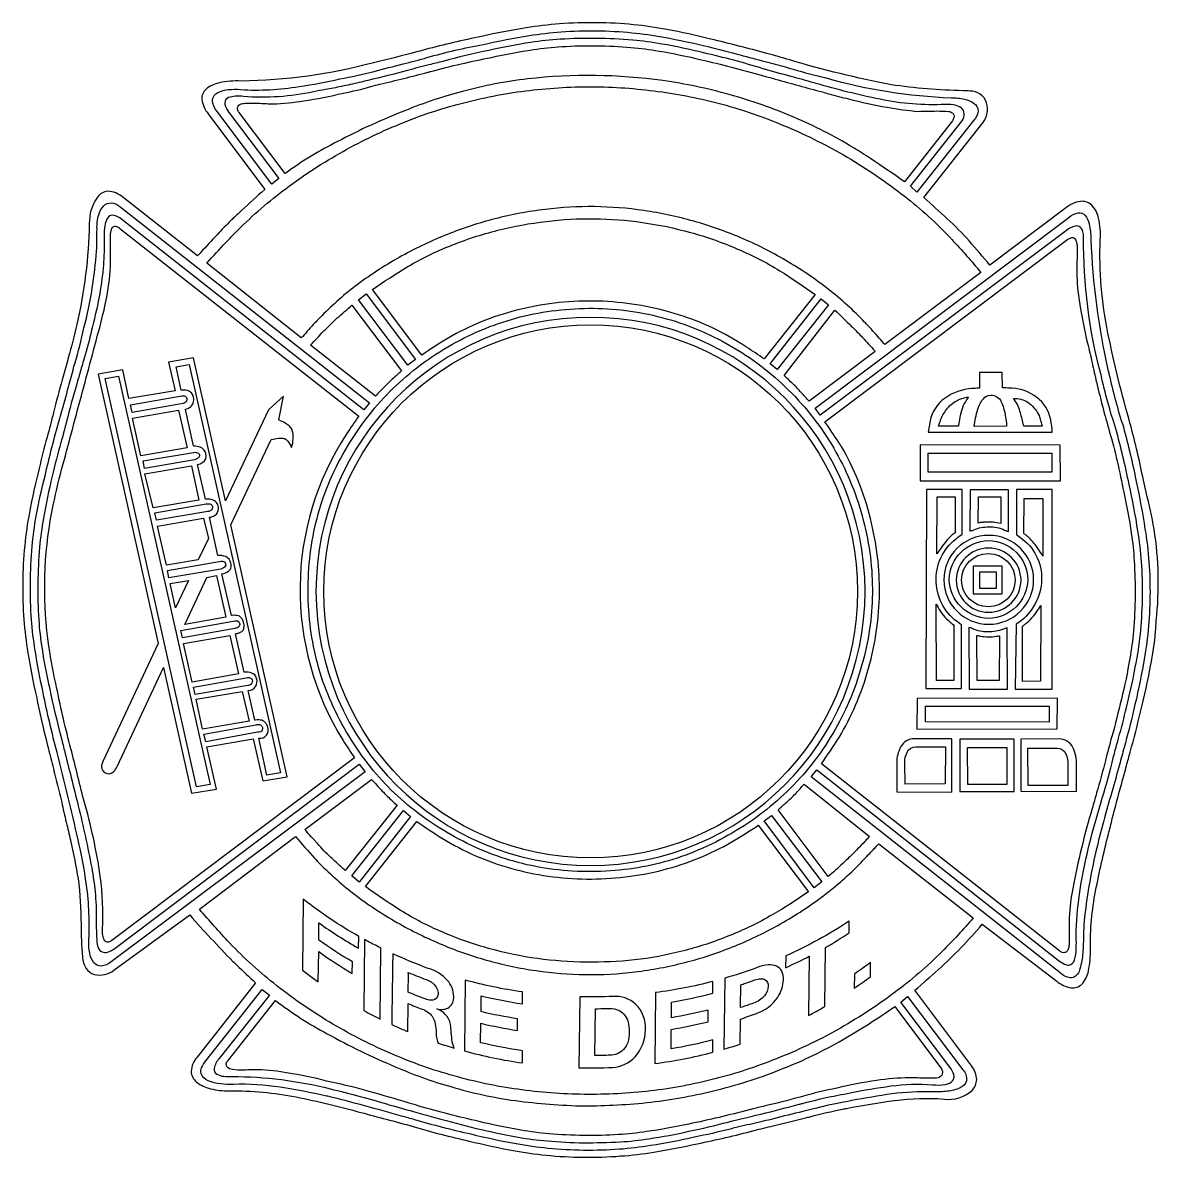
# Model space of a CAD drawing. Extents: x -4 to 118, y -79 to 10.
# Drawn here: x 66.79 to 74.44, y 2.32 to 9.96 of the extents above; entities that cross this region are included whole.
import ezdxf

# ---------------------------------------------------------------- set-up
doc = ezdxf.new("R2010")
doc.units = 0
doc.header["$MEASUREMENT"] = 0

msp = doc.modelspace()

# ---------------------------------------------------------------- linework, layer by layer
for points in [[(74.4095, 6.547, 0.017354), (74.3557, 6.7965, -0.00208), (74.3367, 6.8772, 0.0191), (74.2501, 7.2496, 0.000001), (74.2489, 7.2538, -0.019569), (74.0983, 7.8679, -0.059926), (74.0466, 8.4961, 0.073551), (74.0355, 8.6409, 0.143276), (73.9889, 8.7291, 0.223485), (73.9129, 8.7541, 0.135255), (73.8134, 8.7091), (73.3037, 8.3259, 0.006652), (73.1656, 8.4863, 0.023936), (73.0171, 8.6372, 0.007162), (72.8593, 8.7804), (73.2554, 9.2828, 0.248234), (73.2817, 9.4183, 0.329218), (73.1701, 9.4971, 0.000341), (73.1239, 9.499, -0.031389), (72.6391, 9.5398, -0.026716), (71.9565, 9.7072, 0.001386), (71.8022, 9.7507, 0.007305), (71.4245, 9.8472, 0.015184), (71.1291, 9.9116, 0.022821), (70.9057, 9.9435, 0.023877), (70.6563, 9.9567, 0.025926), (70.4074, 9.949, 0.023542), (70.1827, 9.9225, 0.015713), (69.8829, 9.8652, 0.015348), (69.5049, 9.7766, 0.000665), (69.4537, 9.763, -0.009211), (69.154, 9.6875, -0.062316), (68.2634, 9.5647, 0.060639), (68.1188, 9.5525, 0.128652), (68.0281, 9.5103, 0.238435), (68, 9.4399, 0.140725), (68.0432, 9.3433), (68.4238, 8.8346, 0.006659), (68.2674, 8.6932, 0.004191), (68.2033, 8.6331, -0.000166), (68.1904, 8.6208, 0.006697), (68.1165, 8.5449, 0.001556), (68.0048, 8.4251, -0.000148), (67.9707, 8.3884), (67.4671, 8.7823, 0.184526), (67.3665, 8.8221, 0.213506), (67.2963, 8.7827, 0.15789), (67.2419, 8.6035, -0.051662), (67.1584, 7.9256, -0.016487), (67.101, 7.7018, 0.000163), (67.0947, 7.6792, -0.002861), (67.0601, 7.5537, 0.009979), (67.0012, 7.3323, -0.008985), (66.9579, 7.1663, 0.014724), (66.9045, 6.9554, 0.01772), (66.8394, 6.6602, 0.023971), (66.8078, 6.4366, 0.023572), (66.7943, 6.1884, 0.023244), (66.802, 5.9383, 0.024565), (66.8288, 5.7155, 0.018735), (66.8859, 5.4213, 0.012379), (66.9593, 5.1003, -0.000455), (66.9744, 5.0389, 0.002972), (67.0089, 4.9019, -0.009134), (67.0599, 4.6925, 0.007955), (67.0912, 4.5572, -0.006511), (67.1183, 4.4411, -0.013659), (67.1662, 4.1947, -0.03578), (67.1863, 3.8872, 0.017907), (67.1954, 3.669, 0.134898), (67.2221, 3.5893, 0.163444), (67.2753, 3.5505, 0.234253), (67.4079, 3.5786), (67.9178, 3.9504, 0.012191), (68.2082, 3.6377, -0.000221), (68.2347, 3.6123, 0.005071), (68.3604, 3.4934), (67.968, 2.9937, 0.17225), (67.9279, 2.8969, 0.220216), (67.9642, 2.8248, 0.113376), (68.0568, 2.7805, 0.067366), (68.1853, 2.767, -0.050757), (68.6342, 2.7249, -0.020792), (69.0706, 2.6206, 0.001859), (69.2403, 2.5753, -0.007015), (69.4215, 2.5259, 0.018596), (69.7989, 2.4283, 0.015576), (70.0943, 2.3646, 0.024771), (70.3169, 2.333, 0.022685), (70.5671, 2.319, 0.023496), (70.8173, 2.3275, 0.027661), (71.0415, 2.354, 0.016503), (71.3342, 2.41, 0.014716), (71.7161, 2.4991, -0.006737), (71.8455, 2.5308, 0.004347), (72.0625, 2.5837, 0.000951), (72.0948, 2.592, -0.017547), (72.3138, 2.6428, 0.000096), (72.3382, 2.6475, -0.016911), (72.665, 2.7017, -0.051332), (72.9951, 2.711, 0.223259), (73.1839, 2.769, 0.188268), (73.2148, 2.8423, 0.16867), (73.1815, 2.9319), (72.7977, 3.443, 0.004546), (72.9581, 3.5831, 0.029635), (73.2527, 3.8873), (73.7537, 3.5048, 0.134629), (73.8504, 3.4596, 0.235714), (73.9226, 3.4845, 0.136306), (73.967, 3.5737, 0.064215), (73.9802, 3.7212, -0.049879), (74.0153, 4.1109, -0.016446), (74.1019, 4.4938, 0.001255), (74.1279, 4.5989, -0.007006), (74.1911, 4.8366, 0.001411), (74.2235, 4.9553, -0.001456), (74.2481, 5.0463, 0.01382), (74.3189, 5.3259, 0.01895), (74.3845, 5.6277, 0.033231), (74.419, 5.8582, -0.000597), (74.4238, 5.9304, 0.06485)], [(68.1026, 9.3597, -0.189228), (68.0717, 9.4395, -0.251764), (68.1073, 9.4864, -0.09403), (68.18, 9.5068, -0.051448), (68.2605, 9.5074, 0.058421), (68.6545, 9.5278, 0.024823), (68.9276, 9.5793, 0.018104), (69.1586, 9.6289, -0.002942), (69.3539, 9.6798, 0.006936), (69.5151, 9.7225, -0.024896), (69.8957, 9.811, -0.020233), (70.2038, 9.8703, -0.024659), (70.419, 9.8957, -0.020616), (70.6564, 9.9027, -0.022381), (70.8945, 9.89, -0.026483), (71.1084, 9.8595, -0.016147), (71.4133, 9.7945, -0.010927), (71.6231, 9.7405, 0.009498), (71.792, 9.6965, -0.012857), (71.9262, 9.6595, 0.012231), (72.1447, 9.5996, -0.000303), (72.2027, 9.5855, 0.060129), (73.0428, 9.452, -0.054748), (73.1331, 9.4421, -0.105186), (73.1985, 9.4139, -0.233914), (73.2244, 9.3669, -0.173011), (73.1962, 9.3005), (72.813, 8.8163), (72.7685, 8.8558), (73.1084, 9.2847, 0.140553), (73.1313, 9.3343, 0.209423), (73.1193, 9.3745, 0.147885), (73.0759, 9.4003, 0.085051), (73.0046, 9.4068, -0.062262), (72.5642, 9.4415, -0.020525), (72.1344, 9.5486, 0.000024), (72.1198, 9.5527, 0.001645), (71.966, 9.5949, -0.006429), (71.7786, 9.6474, 0.019113), (71.3783, 9.7537, 0.022426), (71.095, 9.8136, 0.028811), (70.8996, 9.8396, 0.020161), (70.6558, 9.8512, 0.020019), (70.412, 9.8454, 0.025941), (70.2146, 9.8238, 0.019613), (69.9314, 9.7709, 0.011974), (69.621, 9.697, -0.001392), (69.5285, 9.6735, 0.005619), (69.3836, 9.6358, -0.009247), (69.1179, 9.5685, 0.004842), (69.0575, 9.5544, -0.013481), (68.9403, 9.5284, -0.015195), (68.8326, 9.5073, 0.007172), (68.7506, 9.4921, -0.073008), (68.2802, 9.4603, 0.08792), (68.1905, 9.4569, 0.259732), (68.1563, 9.4299, 0.180331), (68.1616, 9.3883, 0.058473), (68.1904, 9.3414), (68.5189, 8.9084), (68.4699, 8.8697)], [(72.729, 8.8856, 0.012307), (72.4992, 9.0422, 0.014712), (72.3895, 9.113, -0.000051), (72.3827, 9.1172, 0.036241), (71.9887, 9.319, 0.036288), (71.5495, 9.473, 0.034816), (71.1033, 9.5673, 0.062997), (70.1924, 9.5788, 0.037522), (69.7544, 9.494, 0.034598), (69.3706, 9.3667, 0.027588), (68.9129, 9.1573, 0.016113), (68.736, 9.0593, 0.031588), (68.5615, 8.941), (68.2503, 9.3522, -0.104601), (68.2399, 9.3741, -0.174718), (68.2433, 9.3953, -0.142052), (68.2558, 9.4063, -0.064698), (68.274, 9.4125, -0.049214), (68.3082, 9.4158, -0.015213), (68.434, 9.4123, 0.009902), (68.4782, 9.4106, 0.026605), (68.685, 9.431, 0.019894), (68.9511, 9.4832, 0.025789), (69.1375, 9.5275, -0.010359), (69.1981, 9.5437, 0.010327), (69.5206, 9.6239, -0.000172), (69.5418, 9.6296, -0.016536), (69.9486, 9.7239, -0.020747), (70.2318, 9.776, -0.024186), (70.4222, 9.7964, -0.018655), (70.6551, 9.8021, -0.021227), (70.8881, 9.7907, -0.025237), (71.0772, 9.7665, -0.017949), (71.3604, 9.7079, -0.014046), (71.7653, 9.6036, -0.001095), (71.8596, 9.5776, 0.002151), (72.1765, 9.4908, -0.004985), (72.22, 9.4786, 0.01912), (72.3522, 9.4444, 0.023557), (72.6119, 9.3877, 0.024945), (72.8232, 9.3604, 0.004668), (72.9473, 9.3629, -0.016825), (73.0263, 9.3604, -0.105337), (73.0495, 9.3514, -0.159681), (73.0611, 9.3366, -0.147528), (73.0615, 9.3178, -0.094617), (73.0511, 9.2967)], [(68.172, 8.4889, -0.007523), (68.242, 8.5615, -0.034095), (68.5666, 8.8415, -0.035056), (68.9517, 9.0911, -0.035013), (69.3566, 9.2852, -0.036367), (69.7722, 9.4208, -0.034942), (70.2045, 9.5016, -0.031796), (70.652, 9.5259, -0.033053), (71.0975, 9.4908, -0.035192), (71.5278, 9.4011, -0.034593), (71.9384, 9.2554, -0.034409), (72.3426, 9.0524, -0.032186), (72.7277, 8.7907, -0.036723), (73.0403, 8.5061, 0.000396), (73.0471, 8.4986, -0.019112), (73.2433, 8.2751), (72.596, 7.7915, -0.000024), (72.5901, 7.7982, 0.00497), (72.5062, 7.8931, 0.012613), (72.4712, 7.9303, -0.001199), (72.4604, 7.9415, 0.03824), (72.2185, 8.1604, 0.036346), (71.9295, 8.3571, 0.035106), (71.6284, 8.5086, 0.032197), (71.3101, 8.6207, 0.03351), (70.9747, 8.6926, 0.033802), (70.6424, 8.7188, 0.033982), (70.3095, 8.7002, 0.034285), (69.9728, 8.6366, 0.032655), (69.6532, 8.5323, 0.033428), (69.3464, 8.3871, 0.035394), (69.0485, 8.1949, 0.038915), (68.8072, 7.9842, 0.010083), (68.772, 7.9482, -0.001275), (68.7601, 7.9358, 0.004417), (68.6787, 7.8454, -0.00006), (68.6691, 7.8347), (68.0338, 8.3394, -0.005068), (68.162, 8.4783, 0.00003)], [(67.389, 3.6341, -0.154737), (67.3218, 3.6061, -0.231007), (67.2729, 3.6286, -0.126386), (67.2448, 3.692, -0.068179), (67.24, 3.7869, 0.025245), (67.2388, 3.9867, 0.030139), (67.2197, 4.1771, 0.024306), (67.1668, 4.4565, 0.007782), (67.0254, 5.044, -0.014984), (66.9318, 5.4451, -0.018353), (66.8784, 5.7315, -0.028458), (66.8536, 5.939, -0.021266), (66.8459, 6.1841, -0.017206), (66.8574, 6.4323, -0.023674), (66.8854, 6.6354, -0.019418), (66.9441, 6.9059, -0.014825), (67.042, 7.286, 0.000107), (67.051, 7.3184, 0.00422), (67.1024, 7.5069, -0.002375), (67.1369, 7.6348, -0.000229), (67.1447, 7.6626, 0.017938), (67.2062, 7.9021, 0.020225), (67.2623, 8.1669, 0.016891), (67.2916, 8.4184), (67.2917, 8.4197, 0.001667), (67.2941, 8.5692, -0.076705), (67.3055, 8.6639, -0.127139), (67.3391, 8.7239, -0.204627), (67.3886, 8.7443, -0.163172), (67.4475, 8.7201), (69.1279, 7.3973), (69.0892, 7.3509), (67.4622, 8.6322, 0.15068), (67.4007, 8.661, 0.274421), (67.3641, 8.6413, 0.103978), (67.3463, 8.5901, 0.03774), (67.3412, 8.524, -0.005227), (67.3415, 8.4788, 0.005227), (67.3418, 8.4336, -0.010513), (67.3387, 8.3458, -0.020624), (67.3291, 8.2497, -0.017963), (67.305, 8.0925, -0.016281), (67.2571, 7.8875, -0.022023), (67.2073, 7.6977, 0.001727), (67.1916, 7.6437, -0.00251), (67.1638, 7.5464, 0.010322), (67.0974, 7.3038, -0.007228), (67.0514, 7.1315, 0.012745), (66.9924, 6.9034, 0.020645), (66.9339, 6.622, 0.02477), (66.9071, 6.4253, 0.017636), (66.8956, 6.1835, 0.01976), (66.9021, 5.9377, 0.027406), (66.9243, 5.743, 0.023202), (66.9759, 5.4724, 0.013582), (67.0502, 5.1542, -0.001248), (67.0745, 5.0574, 0.00046), (67.1203, 4.875, -0.000481), (67.1681, 4.685, -0.010922), (67.2584, 4.2681, -0.017599), (67.2814, 4.107, -0.024979), (67.2887, 3.9229, 0.018013), (67.2935, 3.7659, 0.135777), (67.308, 3.7188, 0.191971), (67.3368, 3.6996, 0.129803), (67.3725, 3.7022, 0.084402), (67.4075, 3.7207), (69.0592, 4.9645), (69.0988, 4.9135)], [(71.7837, 7.6934, 0.014072), (71.666, 7.7728, -0.000342), (71.6589, 7.7775, 0.016812), (71.6061, 7.8111, 0.068993), (71.1485, 8.009, 0.06456), (70.6354, 8.0835), (70.6322, 8.0835, 0.066717), (70.1166, 8.0211, 0.07111), (69.6577, 7.8333, 0.017333), (69.4801, 7.7194), (69.1484, 8.1618, -0.011625), (69.3865, 8.3158, -0.039625), (69.6679, 8.4539, -0.035693), (69.9925, 8.5597, -0.034571), (70.3178, 8.6194, -0.034602), (70.6418, 8.6373, -0.033992), (70.9658, 8.6124, -0.033552), (71.2885, 8.545, -0.036708), (71.6061, 8.433, -0.038157), (71.89, 8.2872, -0.015522), (72.1287, 8.1274)], [(74.3693, 5.8671, -0.021583), (74.3375, 5.6443, -0.017919), (74.2707, 5.3267, -0.012797), (74.2071, 5.0779, 0.002782), (74.1759, 4.9619, -0.00389), (74.1242, 4.7774, 0.015258), (74.0172, 4.3776, 0.028971), (73.9377, 3.9091, 0.015814), (73.934, 3.8186, -0.014235), (73.9289, 3.6959, -0.058566), (73.9098, 3.5869, -0.240295), (73.8636, 3.5291, -0.160328), (73.8261, 3.5312, -0.083271), (73.7767, 3.5603), (72.1, 4.8804), (72.1395, 4.9276), (73.7626, 3.6462, 0.064667), (73.8051, 3.6194, 0.13045), (73.8367, 3.6133, 0.296317), (73.8733, 3.6483, 0.074271), (73.8851, 3.7212, 0.017789), (73.8849, 3.8022, -0.011385), (73.8843, 3.8461, -0.049408), (73.9658, 4.3929, -0.017141), (74.0502, 4.7026, 0.01336), (74.1262, 4.9759, -0.008462), (74.1699, 5.1414, 0.013215), (74.2229, 5.3477, 0.018415), (74.2897, 5.657, 0.023831), (74.319, 5.8658, 0.021239), (74.3311, 6.0969, 0.020627), (74.3242, 6.3267, 0.023199), (74.2999, 6.5361, 0.018637), (74.2408, 6.8486, 0.017225), (74.1516, 7.2229, -0.024028), (74.0517, 7.5858, -0.066207), (73.9346, 8.5119, 0.069002), (73.9302, 8.5491, 0.145715), (73.9129, 8.5796, 0.234995), (73.8777, 8.5881, 0.115933), (73.82, 8.559), (72.1618, 7.3146), (72.1268, 7.3623), (73.8352, 8.6462, -0.120398), (73.8986, 8.6776, -0.258986), (73.9435, 8.6626, -0.127857), (73.9714, 8.6026, -0.047134), (73.9841, 8.4986, 0.047435), (74.0987, 7.6208, -0.00014), (74.1051, 7.594, 0.025249), (74.2025, 7.2357, -0.018153), (74.2884, 6.8684, -0.017598), (74.3477, 6.5482, -0.02643), (74.3743, 6.3248, -0.0212), (74.3814, 6.0962, -0.021418)], [(67.3164, 4.2108, 0.032811), (67.2056, 4.7232, -0.008149), (67.1602, 4.9024, 0.005808), (67.1184, 5.0695, -0.017395), (67.0242, 5.4724, -0.019008), (66.9708, 5.7595, -0.079155), (66.9796, 6.6029, -0.018167), (67.0395, 6.8868, 0.000061), (67.172, 7.3823, -0.000061), (67.3043, 7.8767, 0.018673), (67.3599, 8.1098, 0.046969), (67.3845, 8.3477, 0.000577), (67.3842, 8.4071, -0.001332), (67.3839, 8.4998, -0.041572), (67.3872, 8.5476, -0.112399), (67.3981, 8.5779, -0.279704), (67.4179, 8.5873, -0.139847), (67.4482, 8.5724), (69.0561, 7.3089, 0.010844), (68.9752, 7.1911, 0.29276), (68.9511, 5.1242, 0.016379), (69.028, 5.0078), (67.3935, 3.7792, -0.191384), (67.3622, 3.7672, -0.248525), (67.3428, 3.7821, -0.088693), (67.3332, 3.8147, -0.040914), (67.3311, 3.8556, 0.040366)], [(73.9065, 8.0765, 0.023984), (73.9612, 7.7996, -0.006935), (73.9917, 7.6678, 0.005282), (74.0217, 7.5367, -0.00001), (74.0236, 7.5288, 0.011626), (74.107, 7.2102, -0.024277), (74.2044, 6.7964, -0.019161), (74.2554, 6.5202, -0.025672), (74.2751, 6.3337, -0.018332), (74.2809, 6.0982, -0.018763), (74.27, 5.8614, -0.026506), (74.2451, 5.6768, -0.02341), (74.1885, 5.403, -0.013991), (74.1242, 5.1506, 0.005673), (74.0816, 4.9906, -0.010649), (74.0222, 4.7719, 0.002635), (73.9924, 4.6666, 0.024845), (73.8614, 4.1293, 0.031697), (73.8378, 3.932, -0.000508), (73.8377, 3.9166, 0.002393), (73.8371, 3.7582, -0.070231), (73.8328, 3.7259, -0.127849), (73.8206, 3.7041, -0.200955), (73.8008, 3.6962, -0.136782), (73.7736, 3.7054), (72.17, 4.9683, 0.009316), (72.2884, 5.1452, 0.037029), (72.3998, 5.3617, 0.034343), (72.4877, 5.6125, 0.033257), (72.5417, 5.8677, 0.033525), (72.5603, 6.1153, 0.033449), (72.5475, 6.3617, 0.032245), (72.4991, 6.6201, 0.037575), (72.4158, 6.8786, 0.034465), (72.305, 7.104, -0.498149), (72.3051, 7.1035, -0.043191), (72.3045, 7.1044, -0.007832), (72.301, 7.1095, -0.001683), (72.2863, 7.1317, 0.008011), (72.193, 7.2707), (73.8294, 8.4998, -0.073131), (73.8487, 8.5095, -0.125232), (73.8634, 8.5105, -0.242598), (73.8817, 8.494, -0.076609), (73.8894, 8.4639, -0.02153), (73.8915, 8.4342, 0.007143), (73.892, 8.4247, 0.003003), (73.8881, 8.2732, 0.032239)], [(72.2675, 7.0663, -0.038484), (72.3732, 6.8461, -0.038451), (72.4515, 6.6074, -0.035255), (72.4992, 6.3598, -0.03353), (72.5126, 6.1153, -0.034275), (72.4935, 5.8735, -0.036034), (72.44, 5.6265, -0.035021), (72.3573, 5.3903, -0.034765), (72.2459, 5.1713, -0.033468), (72.1052, 4.9657, -0.032838), (71.9397, 4.7818, -0.031792), (71.7538, 4.6233, -0.035208), (71.5425, 4.4864, -0.03773), (71.314, 4.3757, -0.037195), (71.0829, 4.2999, -0.034896), (70.8442, 4.2554, -0.032744), (70.5908, 4.242, -0.032782), (70.3369, 4.2617, -0.037292), (70.1001, 4.3114, -0.0367), (69.8735, 4.3916, -0.034296), (69.6456, 4.5081, -0.033547), (69.433, 4.6526, -0.032508), (69.2535, 4.8123, -0.035401), (69.0988, 4.9938, -0.031814), (68.9575, 5.2095, -0.033626), (68.8467, 5.4381, -0.039886), (68.7722, 5.6685, -0.034036), (68.7277, 5.9091, -0.034653), (68.7149, 6.1593, -0.032883), (68.7334, 6.4101, -0.032889), (68.7831, 6.65, -0.040428), (68.8639, 6.8792, -0.037061), (68.9798, 7.1045, -0.035246), (69.1249, 7.3146, -0.033885), (69.2847, 7.4935, -0.033109), (69.4712, 7.6532, -0.033509), (69.6831, 7.7907, -0.034725), (69.9097, 7.8996, -0.035646), (70.1427, 7.976, -0.037035), (70.3846, 8.0205, -0.03309), (70.6348, 8.0345, -0.0316), (70.8843, 8.0154, -0.03512), (71.1255, 7.9645, -0.038693), (71.3585, 7.8818, -0.040298), (71.5807, 7.7684, -0.035296), (71.7856, 7.629, -0.031043), (71.9709, 7.4623, -0.031176), (72.1332, 7.2732, -0.036515)], [(69.3426, 7.6125, -0.005076), (69.3163, 7.5886, 0.009359), (69.2815, 7.5565, 0.025185), (69.2515, 7.5285, 0.025547), (69.2237, 7.5006, -0.000001), (69.2235, 7.5004, 0.008375), (69.1681, 7.4432), (68.7309, 7.7856, 0.000001), (68.7321, 7.7869, -0.005428), (68.8187, 7.8798, 0.001243), (68.8294, 7.8906, -0.011705), (68.8645, 7.925, -0.010799), (68.911, 7.9696, 0.001206), (68.9598, 8.0121, -0.001254), (69.0097, 8.0555)], [(70.6157, 7.9737, 0.413792), (68.7678, 6.1287, 0.413792), (70.6157, 4.2837, 0.413792), (72.4636, 6.1287, 0.413792)], [(72.0339, 7.468, 0.020664), (71.9779, 7.5259, -0.002072), (71.9475, 7.5547, 0.002062), (71.918, 7.5826), (72.2605, 8.0211, -0.005309), (72.356, 7.9301, 0.002), (72.3862, 7.8998, -0.008013), (72.4464, 7.8385, -0.005473), (72.5286, 7.7483, 0.000011), (72.5323, 7.7442), (72.0874, 7.4082, 0.003879)], [(70.6163, 4.3346, -0.413762), (68.8197, 6.1287, -0.413762), (70.6163, 7.9228, -0.413762), (72.413, 6.1287, -0.413762)], [(67.3486, 4.9079, 0.364559), (67.4064, 4.9161, 0.090876), (67.429, 4.9491), (67.7419, 5.6161), (67.9301, 4.7701), (68.0976, 4.7978), (68.0332, 5.0814), (68.3454, 5.1349), (68.4092, 4.8525), (68.5736, 4.8802), (68.1957, 6.5777), (68.4656, 7.1505, 0.007866), (68.469, 7.1513, -0.035702), (68.5148, 7.1596, -0.052478), (68.5435, 7.1597, -0.131642), (68.5663, 7.1518, -0.069967), (68.5874, 7.126, -0.041905), (68.6031, 7.0976, 0.079971), (68.6141, 7.1566, 0.118377), (68.6049, 7.2207, 0.095918), (68.5864, 7.243, 0.042965), (68.5603, 7.2616, 0.033414), (68.5197, 7.2823, -0.002262), (68.5184, 7.2828), (68.5503, 7.444), (68.4479, 7.3511), (68.1589, 6.7377), (67.9442, 7.7012), (67.7762, 7.6717), (67.8204, 7.4797), (67.5088, 7.4262), (67.4671, 7.62), (67.3015, 7.5905), (67.7057, 5.7773), (67.3327, 4.9836, 0.065135), (67.3245, 4.957, 0.107021), (67.3254, 4.9368, 0.173362)], [(67.9149, 7.6557), (68.5289, 4.9073), (68.4376, 4.8919), (68.3841, 5.1399, 0.568819), (68.4428, 5.2136, 0.136338), (68.4267, 5.2463, 0.134971), (68.403, 5.2606, 0.111178), (68.3615, 5.2615, -0.010408), (68.3584, 5.261, -0.033602), (68.3575, 5.261, -0.214754), (68.3572, 5.2611), (68.3125, 5.4617, 0.49795), (68.3683, 5.5422, 0.281325), (68.3323, 5.5797, 0.081753), (68.2905, 5.5844, -0.010988), (68.2859, 5.5844, -0.036567), (68.2847, 5.5845, -0.260121), (68.2842, 5.5847), (68.2272, 5.8431, -0.012845), (68.2368, 5.8457, 0.035782), (68.2561, 5.8514, 0.112228), (68.2732, 5.8627, 0.151606), (68.2831, 5.8843, 0.095367), (68.2804, 5.921, 0.12288), (68.2668, 5.9494, 0.126745), (68.2466, 5.9632, 0.103292), (68.2045, 5.9671, -0.006501), (68.1983, 5.9668), (68.1351, 6.2461, 0.11288), (68.1791, 6.2639, 0.146985), (68.1946, 6.2851, 0.147122), (68.1946, 6.3185, 0.238486), (68.1609, 6.3625, 0.133541), (68.1082, 6.3692), (68.0512, 6.6276), (68.0512, 6.6276, 0.106707), (68.0855, 6.6395, 0.147055), (68.106, 6.6624, 0.162434), (68.1089, 6.7036, 0.177219), (68.0905, 6.7348, 0.118568), (68.0618, 6.7477, 0.082613), (68.0237, 6.7488), (67.9695, 6.9838, 0.110909), (68.004, 6.996, 0.351809), (68.027, 7.0552, 0.25594), (67.9876, 7.0992, 0.081816), (67.9476, 7.1073, -0.003126), (67.9463, 7.1074, -0.027586), (67.9456, 7.1075), (67.9431, 7.1075), (67.8887, 7.3542, -0.186327), (67.8888, 7.3543, -0.019391), (67.889, 7.3544, -0.005505), (67.8901, 7.3546, 0.114404), (67.9254, 7.3724, 0.133495), (67.9419, 7.3969, 0.137739), (67.9428, 7.4364, 0.300189), (67.902, 7.481, 0.097926), (67.862, 7.483, -0.005289), (67.8608, 7.4828, -0.019185), (67.8605, 7.4828, -0.216699), (67.8604, 7.4828), (67.826, 7.6409)], [(73.7135, 7.2836, 0.182013), (73.6189, 7.435, 0.148081), (73.4552, 7.4971, 0.00532), (73.4361, 7.4975, -0.019325), (73.3878, 7.4994), (73.3864, 7.602), (73.2344, 7.602), (73.2344, 7.4971, -0.01741), (73.1955, 7.4951, 0.002979), (73.1833, 7.4947, 0.135252), (73.0019, 7.4305, 0.195592), (72.9018, 7.2762), (72.8875, 7.201), (73.7231, 7.2001, 0.036851)], [(67.8639, 7.4444, 0.004305), (67.8653, 7.4446, -0.106894), (67.8823, 7.4443, -0.133116), (67.8914, 7.4389, -0.134117), (67.8976, 7.4267, -0.1806), (67.8964, 7.4109, -0.12289), (67.8877, 7.4008, -0.081515), (67.8743, 7.394), (67.5314, 7.3337), (67.5191, 7.3854)], [(73.156, 7.4307, 0.112485), (73.1061, 7.3219, 0.037986), (73.0935, 7.2442, -0.00259), (73.0933, 7.242, -0.009996), (73.0932, 7.2414, -0.180053), (73.0932, 7.2413), (72.9577, 7.242, 0.023025), (72.9671, 7.2675, -0.013924), (72.9739, 7.2871, -0.07475), (73.019, 7.363, -0.1071), (73.0912, 7.4173, -0.043521), (73.1376, 7.434, -0.07337), (73.1548, 7.4366, -0.306277), (73.158, 7.4349, -0.229116)], [(73.1975, 7.239), (73.1975, 7.2415, 0.005158), (73.1993, 7.2525, -0.051388), (73.2274, 7.3694, -0.090713), (73.2597, 7.4258, -0.215165), (73.3093, 7.4501, 0.000016), (73.3093, 7.4501, 0.006359), (73.3093, 7.4501, 0.02627), (73.3093, 7.4501, 0.505816), (73.3093, 7.4501, 0.075963), (73.3093, 7.4501, 0.004236), (73.3094, 7.4501, -0.013783), (73.31, 7.4501, -0.297835), (73.3794, 7.4055, -0.069821), (73.4058, 7.3193, 0.000019), (73.4061, 7.318, -0.040831), (73.4164, 7.2403)], [(73.5327, 7.2407, -0.203552), (73.5321, 7.2417, -0.017588), (73.5312, 7.245, -0.00502), (73.5285, 7.2571, 0.024685), (73.506, 7.3421, 0.102954), (73.4624, 7.4271, -0.166687), (73.5594, 7.4022, -0.117344), (73.6312, 7.3197, -0.05286), (73.6432, 7.2891, -0.0145), (73.6514, 7.2573, 0.014518), (73.6555, 7.2407)], [(67.9438, 7.0647, 0.031342), (67.9443, 7.0647, 0.00331), (67.9452, 7.0648, -0.067502), (67.9644, 7.0641, -0.097876), (67.9758, 7.0598, -0.170337), (67.9833, 7.05, -0.22927), (67.9814, 7.0353, -0.10315), (67.9701, 7.0241, -0.068784), (67.9509, 7.0145), (67.6144, 6.9571), (67.604, 7.0081)], [(73.076, 6.4833, -0.013348), (73.1182, 6.515), (73.1168, 6.8144), (72.8762, 6.8144), (72.8736, 5.4751), (73.1135, 5.4744), (73.1135, 5.904), (73.1003, 5.9128, -0.512812)], [(73.403, 6.5414, 0.059177), (73.4113, 6.5376, 0.018056), (73.4203, 6.5351, -0.022591), (73.4289, 6.5326), (73.4297, 6.8133), (73.1706, 6.8133), (73.1699, 6.536, -0.054433), (73.1779, 6.5377, 0.106959), (73.1958, 6.5434, -0.106633), (73.296, 6.5628, -0.125349)], [(73.7235, 6.8147), (73.483, 6.8147), (73.4833, 6.5105, 0.000008), (73.4847, 6.5095, -0.006347), (73.5235, 6.4802, -0.258933), (73.6507, 6.1861, -0.22982), (73.4816, 5.9077), (73.475, 5.4714), (73.7222, 5.4714)], [(72.9482, 6.7643), (73.0699, 6.7643), (73.0696, 6.5239, 0.021023), (73.0437, 6.503, 0.0578), (72.9469, 6.381)], [(73.2515, 6.5932, 0.04505), (73.2256, 6.5885), (73.2256, 6.5885), (73.2269, 6.7644), (73.377, 6.7644), (73.3769, 6.5865), (73.3367, 6.5932, 0.044751), (73.2982, 6.5958, 0.014789), (73.2596, 6.5937, -0.000662)], [(73.6607, 6.3659, 0.013018), (73.629, 6.4146, 0.050736), (73.5682, 6.4898, 0.023082), (73.5525, 6.5017, -0.007796), (73.5404, 6.5107, -0.037866), (73.5312, 6.5187), (73.5339, 6.754), (73.6607, 6.7532)], [(68.0292, 6.7172, 0.038293), (68.0298, 6.7173, 0.004015), (68.0309, 6.7174, -0.077581), (68.0528, 6.717, -0.118309), (68.065, 6.7116, -0.181989), (68.0722, 6.6993, -0.192364), (68.0696, 6.6839, -0.114501), (68.0592, 6.6736, -0.094826), (68.0408, 6.6662), (67.6955, 6.6071), (67.6832, 6.6576)], [(73.5983, 6.2066, 0.41274), (73.2958, 6.5059, 0.412738), (72.9934, 6.2066, 0.412742), (73.2958, 5.9073, 0.412743)], [(73.295, 5.9467, -0.401155), (73.03, 6.209, -0.40116), (73.295, 6.4713, -0.40116), (73.5601, 6.209, -0.401155)], [(73.295, 6.4202, 0.413782), (73.0768, 6.2042, 0.413772), (73.295, 5.9882, 0.413768), (73.5133, 6.2042, 0.413779)], [(73.2934, 6.0252, -0.413762), (73.1126, 6.2042, -0.413771), (73.2934, 6.3831, -0.41377), (73.4743, 6.2042, -0.413761)], [(68.1158, 6.3299, 0.042677), (68.1166, 6.33, 0.005088), (68.118, 6.3304, -0.090148), (68.1394, 6.3322, -0.330321), (68.1595, 6.3145, -0.213621), (68.1575, 6.2981, -0.117616), (68.146, 6.2871, -0.071194), (68.1271, 6.279), (67.7779, 6.22), (67.7681, 6.2704)], [(73.0608, 5.529), (72.9438, 5.529), (72.9427, 6.0428), (72.9549, 6.0198, 0.097897), (73.0367, 5.9214, -0.012033), (73.0619, 5.8998)], [(73.6442, 5.5244), (73.5235, 5.5224), (73.5242, 5.8939, -0.005802), (73.5393, 5.9064, 0.005739), (73.5542, 5.9188, 0.078301), (73.6326, 6.0119), (73.6462, 6.0341)], [(68.2112, 5.9282, 0.010902), (68.2111, 5.9282, 0.132674), (68.2111, 5.9281, 0.097782), (68.2111, 5.9281, 0.007765), (68.2114, 5.9282, -0.071234), (68.2321, 5.9304, -0.116859), (68.2457, 5.9268, -0.214296), (68.254, 5.9153, -0.370654), (68.2409, 5.8857, -0.09461), (68.2217, 5.8797), (67.869, 5.8167), (67.8586, 5.8659)], [(73.1877, 5.8765, 0.042882), (73.1704, 5.8827, -0.013883), (73.1625, 5.8852), (73.1637, 5.4712), (73.4228, 5.4694), (73.4208, 5.8832, -0.013915), (73.4106, 5.88, 0.028736), (73.3943, 5.8745, -0.108748), (73.29, 5.8565, -0.104443)], [(73.3667, 5.5297), (73.2177, 5.5284), (73.2168, 5.8318, 0.012955), (73.2386, 5.8278, 0.082221), (73.3476, 5.8264, -0.005351), (73.3558, 5.8277, 0.024152), (73.3681, 5.8298)], [(68.2969, 5.5467, 0.03745), (68.2971, 5.5468, 0.003149), (68.2977, 5.5469, -0.080002), (68.3174, 5.5489, -0.119498), (68.3297, 5.5451, -0.183334), (68.3381, 5.5338, -0.35678), (68.3284, 5.5026, -0.118301), (68.309, 5.495), (67.9545, 5.4344), (67.9435, 5.4842)], [(68.3752, 5.1806), (68.0257, 5.1169), (68.0122, 5.1674), (68.3631, 5.2299, 0.042594), (68.3645, 5.2301, 0.006179), (68.3666, 5.2305, -0.097272), (68.3886, 5.2321, -0.146307), (68.3999, 5.2268, -0.161908), (68.4068, 5.2129, -0.158702), (68.4054, 5.1938, -0.170299), (68.3958, 5.1842, -0.118072), (68.3759, 5.1806, 0.004977)], [(72.6766, 4.9755), (72.6773, 4.7791), (73.0476, 4.7775), (73.0476, 5.1354), (72.7965, 5.1371, 0.273261), (72.7046, 5.0839, 0.132303)], [(73.7684, 5.1351), (73.511, 5.1332), (73.5123, 4.7827), (73.8858, 4.7814), (73.8875, 4.9624, 0.119294), (73.8616, 5.0774, 0.289763)], [(73.004, 5.0829), (73.0028, 4.8323), (72.733, 4.8317), (72.7311, 4.9751, -0.120416), (72.7468, 5.0464, -0.291879), (72.8052, 5.0825)], [(73.8284, 4.8227), (73.5607, 4.8227), (73.5601, 5.0735), (73.7564, 5.0726, -0.303682), (73.8148, 5.0344, -0.112816), (73.8293, 4.9602)], [(68.9645, 4.2503, -0.005086), (68.9049, 4.3042, 0.001957), (68.8677, 4.3381, -0.025891), (68.7779, 4.4304, 0.000461), (68.7616, 4.4485, -0.008442), (68.6933, 4.5259), (69.1421, 4.8632, -0.001438), (69.1591, 4.8442, 0.005847), (69.193, 4.8066, -0.00411), (69.212, 4.7865, 0.016069), (69.2503, 4.7474, 0.003774), (69.3133, 4.6888)], [(71.8786, 4.6589, 0.007139), (71.9174, 4.6933, -0.003029), (71.9429, 4.7162, 0.028643), (72.0014, 4.7729, -0.000261), (72.0511, 4.8281), (72.053, 4.8301), (72.4941, 4.4788, -0.003697), (72.435, 4.4169, 0.000854), (72.4063, 4.3871, -0.011624), (72.3445, 4.3266, 0.002896), (72.3133, 4.2967, -0.010422), (72.2153, 4.2089)], [(69.447, 4.5793, 0.013803), (69.6195, 4.4654, 0.070682), (70.0772, 4.2655, 0.066404), (70.5902, 4.1923, 0.065974), (71.1045, 4.254, 0.069673), (71.5673, 4.4425, 0.008071), (71.7449, 4.5539), (72.0823, 4.1051, -0.016384), (71.8391, 3.9511, -0.036127), (71.5476, 3.8097, -0.037186), (71.2318, 3.7066, -0.035952), (70.9117, 3.6475, -0.059345), (70.2579, 3.6564, -0.032967), (69.9371, 3.7231, -0.036839), (69.6163, 3.8358, -0.040099), (69.3369, 3.981, -0.015732), (69.1013, 4.1408)], [(72.983, 3.7052, -0.035921), (72.659, 3.4252, -0.033602), (72.2732, 3.1751, -0.034981), (71.8671, 2.9823, -0.035006), (71.4515, 2.846, -0.03513), (71.0192, 2.7659, -0.032842), (70.573, 2.7424, -0.031873), (70.1262, 2.7767, -0.034428), (69.6959, 2.867, -0.036628), (69.2821, 3.0134, -0.035176), (68.8817, 3.2158, -0.033923), (68.5049, 3.4736, -0.036107), (68.186, 3.7619, -0.006509), (67.9829, 3.9886), (68.6297, 4.4787, 0.005128), (68.7587, 4.3319, -0.000137), (68.7646, 4.3253, 0.037675), (69.0027, 4.1088, 0.036658), (69.2948, 3.911, 0.033968), (69.5978, 3.7587, 0.035688), (69.9142, 3.6468, 0.034593), (70.249, 3.5754, 0.035361), (70.5819, 3.5487, 0.03369), (70.9161, 3.5671, 0.033705), (71.2516, 3.6308, 0.034893), (71.5711, 3.7352, 0.035178), (71.876, 3.8803, 0.034775), (72.1695, 4.0694, 0.035038), (72.4177, 4.2833, -0.001602), (72.4947, 4.3645, 0.000688), (72.5565, 4.4296), (73.1918, 3.93, -0.017478)], [(68.6765, 3.5793, 0.007562), (68.7519, 3.5225, -0.001401), (68.7834, 3.4991), (68.7862, 3.7035, 0.023767), (69.0117, 3.5564), (69.0131, 3.6347, -0.023837), (68.7875, 3.7811), (68.7882, 3.8963, 0.0246), (69.0543, 3.7264), (69.0557, 3.806, -0.037007), (68.6814, 4.0568)], [(71.9288, 3.5953, 0.015733), (72.088, 3.6723), (72.0831, 3.2744, 0.008275), (72.1841, 3.3286, -0.000048), (72.1921, 3.333), (72.1963, 3.7308, 0.013719), (72.3562, 3.8289), (72.3569, 3.9084, -0.041658), (71.9295, 3.6748)], [(69.0892, 3.3069, 0.004895), (69.1988, 3.2496), (69.2044, 3.727, 0.000113), (69.1787, 3.7403, -0.001096), (69.0941, 3.7843)], [(69.675, 3.1961, 0.176801), (69.6498, 3.2674, 0.1306), (69.5814, 3.3184, 0.090281), (69.6282, 3.3153, 0.122935), (69.6643, 3.3289, 0.252456), (69.6952, 3.3992, 0.191396), (69.6509, 3.5108, 0.136229), (69.5228, 3.5908, -0.020538), (69.2847, 3.6895, -0.000558), (69.2812, 3.4511, 0.000558), (69.2777, 3.2127, 0.012846), (69.3859, 3.165), (69.3859, 3.165), (69.388, 3.354, 0.010715), (69.4816, 3.3165, -0.156469), (69.5494, 3.2678, -0.093127), (69.5705, 3.2162, 0.000154), (69.571, 3.2146, -0.05293), (69.5763, 3.1632, 0.027975), (69.5789, 3.1267, 0.069758), (69.5898, 3.0879, 0.006598), (69.6987, 3.0536, -0.059749), (69.6827, 3.1096, 0.01387), (69.6771, 3.175, -0.001492)], [(71.7368, 3.5959, -0.017154), (71.5197, 3.5246), (71.5141, 3.0472, 0.006701), (71.6223, 3.0803), (71.6244, 3.2496, 0.002469), (71.7319, 3.2865, 0.166251), (71.8758, 3.3967, 0.133613), (71.9142, 3.5138, 0.119792), (71.9026, 3.5717, 0.171572), (71.8679, 3.6054, 0.127105), (71.8121, 3.6139, 0.071194)], [(72.3911, 3.4578, 0.006481), (72.4993, 3.5348), (72.5007, 3.6296, -0.004218), (72.3925, 3.5526)], [(69.5039, 3.3846, -0.014288), (69.3887, 3.4304), (69.3887, 3.4313, 0.007861), (69.3894, 3.5634, 0.012262), (69.5088, 3.5157, -0.040779), (69.5392, 3.5021, -0.049299), (69.557, 3.489, -0.098105), (69.5818, 3.4555, -0.116348), (69.5898, 3.4202, -0.302954), (69.5673, 3.3814, -0.12147), (69.5403, 3.3765, -0.079668)], [(71.7124, 3.3566, -0.011632), (71.6252, 3.3267), (71.6251, 3.3266), (71.6265, 3.48, -0.002071), (71.6581, 3.4907, 0.008354), (71.7208, 3.5125, -0.08506), (71.7621, 3.5212, -0.137892), (71.7905, 3.5144, -0.27681), (71.8115, 3.4705, -0.168846), (71.7858, 3.4056, -0.138151)], [(73.1217, 2.9084, -0.221059), (73.1467, 2.8336, -0.22797), (73.1033, 2.7866, -0.080272), (73.0179, 2.7633, -0.042631), (72.9168, 2.7593, 0.042419), (72.6444, 2.7452, 0.014023), (72.3748, 2.7003, -0.001147), (72.2981, 2.6862, 0.019307), (72.1161, 2.6446, -0.007313), (72.0454, 2.6271, 0.005591), (71.8479, 2.5786, -0.009239), (71.7086, 2.5449, 0.006548), (71.5574, 2.5092, -0.012217), (71.3146, 2.4539, -0.021511), (71.0205, 2.3979, -0.023753), (70.8092, 2.3725, -0.020088), (70.5711, 2.3655), (70.5686, 2.3655, -0.022215), (70.3292, 2.3789, -0.026553), (70.116, 2.4093, -0.019606), (69.813, 2.4736, -0.016684), (69.4323, 2.5716, -0.000578), (69.3432, 2.5965, 0.008797), (68.848, 2.7294, -0.000014), (68.8386, 2.7314, 0.015718), (68.5274, 2.7905, 0.047625), (68.2121, 2.8097, -0.104937), (68.0413, 2.8339, -0.239657), (67.9944, 2.8827, -0.140993), (67.998, 2.9203, -0.081238), (68.0262, 2.9682), (68.4062, 3.4494), (68.4546, 3.4093), (68.1166, 2.9835, 0.138572), (68.082, 2.9159, 0.297477), (68.0996, 2.8791, 0.112435), (68.1473, 2.8643, 0.039112), (68.2025, 2.8627, -0.0621), (68.8626, 2.7798, -0.014638), (69.2677, 2.6708, 0.004327), (69.4457, 2.6206, -0.003562), (69.5756, 2.5849, 0.012054), (69.8467, 2.5137, 0.018268), (70.1287, 2.4545, 0.024055), (70.3241, 2.429, 0.02022), (70.5692, 2.4164, 0.009773), (70.8168, 2.4226, 0.024209), (71.0091, 2.4437, 0.01765), (71.2783, 2.494, 0.011091), (71.5422, 2.5561, -0.004997), (71.6965, 2.5939, 0.006263), (71.9576, 2.6595, -0.000156), (72.0193, 2.6754, 0.000356), (72.0424, 2.6814, -0.018414), (72.2828, 2.7371, 0.00151), (72.3635, 2.7525, -0.01739), (72.6374, 2.7989, -0.051221), (72.9174, 2.8071, 0.068513), (73.0055, 2.8097, 0.167552), (73.0523, 2.833, 0.239623), (73.0607, 2.8729, 0.107597), (73.0339, 2.9256), (72.7035, 3.3634), (72.75, 3.4022)], [(69.8775, 3.221, 0.019762), (70.1232, 3.1726), (70.1246, 3.2509, -0.020574), (69.8789, 3.2993), (69.8803, 3.4049, 0.021664), (70.1568, 3.3521), (70.1568, 3.4317, -0.0307), (69.7727, 3.5119), (69.7671, 3.0345, 0.030541), (70.1568, 2.9536), (70.1575, 3.0364, -0.021292), (69.8761, 3.0898)], [(71.4387, 3.4234), (71.4401, 3.503, -0.032152), (71.054, 3.4272), (71.0484, 2.9498, 0.03176), (71.4394, 3.0262), (71.4401, 3.1089, -0.022272), (71.158, 3.0485), (71.1594, 3.1796, 0.01766), (71.4066, 3.2312), (71.4073, 3.3095, -0.018086), (71.1601, 3.2579), (71.1615, 3.3636, 0.023032)], [(68.4953, 3.375, 0.014628), (68.6666, 3.2533, 0.016888), (68.8429, 3.1508, 0.02751), (69.3006, 2.9287, 0.033091), (69.6749, 2.7944, 0.038101), (70.1103, 2.7003, 0.02713), (70.5718, 2.6646, 0.026132), (71.0224, 2.69, 0.034859), (71.4712, 2.7734, 0.035882), (71.9155, 2.9178, 0.038244), (72.3121, 3.1102, 0.02018), (72.6641, 3.3336), (72.9773, 2.9134, -0.125103), (72.9847, 2.8908, -0.152724), (72.9798, 2.8724, -0.206382), (72.9454, 2.8518, -0.006781), (72.8709, 2.851, 0.00316), (72.7621, 2.8543, 0.035), (72.5406, 2.8352, 0.025653), (72.2739, 2.7842, 0.024983), (72.0429, 2.7288, -0.000377), (72.0269, 2.7243, -0.010572), (71.7786, 2.6615, 0.006076), (71.6838, 2.6385, -0.014324), (71.2764, 2.5423, -0.018113), (70.9925, 2.4915, -0.024403), (70.8041, 2.4712, -0.019356), (70.5737, 2.4655), (70.5698, 2.4655, -0.019352), (70.3362, 2.4776, -0.024407), (70.1478, 2.5016, -0.019178), (69.8658, 2.5602, -0.016823), (69.4603, 2.6639, -0.00204), (69.395, 2.6835, 0.005874), (69.1268, 2.7619, 0.021916), (68.8722, 2.8237, 0.024322), (68.6074, 2.8816, 0.027951), (68.4018, 2.9077, 0.020746), (68.2783, 2.9052, -0.033918), (68.2057, 2.9096, -0.224498), (68.1685, 2.9296, -0.181253), (68.1641, 2.9488, -0.152308), (68.1758, 2.9714)], [(70.7684, 3.4018, -0.021109), (70.5429, 3.3992), (70.5373, 2.9218, 0.018824), (70.7649, 2.9243, 0.195672), (70.9152, 2.9956, 0.188968), (70.9848, 3.1771, 0.215906), (70.9193, 3.3507, 0.199173)], [(70.7468, 3.0058, -0.00446), (70.6455, 3.0033), (70.649, 3.319, 0.013005), (70.7223, 3.3209, -0.091619), (70.7964, 3.3126, -0.133086), (70.8396, 3.2827, -0.109145), (70.8662, 3.2363, -0.083323), (70.8766, 3.1599, -0.081408), (70.8661, 3.0919, -0.106291), (70.8384, 3.0446, -0.19933)]]:
    msp.add_lwpolyline(points, format="xyb", close=True)
for points in [[(69.4368, 7.6889), (69.3871, 7.6513), (69.0536, 8.0912), (69.1058, 8.1325)], [(72.1676, 8.0982), (72.2166, 8.0574), (71.8728, 7.6227), (71.8245, 7.6609)], [(67.3491, 7.5617), (67.4393, 7.5765), (68.0558, 4.8275), (67.9638, 4.8127)], [(67.5879, 7.0413), (67.5321, 7.2948), (67.8431, 7.3477), (67.9001, 7.0955)], [(73.7777, 7.1127), (72.8338, 7.1151), (72.8338, 6.8738), (73.7791, 6.8738)], [(73.7199, 6.932), (72.889, 6.9323), (72.889, 7.0592), (73.7199, 7.0592)], [(67.9292, 6.975), (67.9795, 6.7436), (67.6709, 6.6914), (67.6164, 6.9208)], [(68.0116, 6.6211), (68.0435, 6.4839), (67.976, 6.3405), (67.7607, 6.3042), (67.7018, 6.5669)], [(73.192, 6.1111), (73.3857, 6.1111), (73.3857, 6.2994), (73.192, 6.2994)], [(67.91, 6.2019), (67.8229, 6.0173), (67.7855, 6.1809)], [(68.1607, 5.955), (67.8847, 5.9064), (68.0343, 6.2226), (68.0975, 6.2349)], [(73.2365, 6.2608), (73.3455, 6.2608), (73.3455, 6.1483), (73.2365, 6.1483)], [(68.1876, 5.8324), (68.2453, 5.5727), (67.9355, 5.5186), (67.8772, 5.7783)], [(68.2712, 5.4553), (68.3172, 5.2541), (68.005, 5.2018), (67.9609, 5.4023)], [(73.759, 5.4091), (72.8144, 5.4081), (72.813, 5.2014), (73.7577, 5.2027)], [(72.8703, 5.2501), (72.8703, 5.3567), (73.7018, 5.3567), (73.7032, 5.248)], [(73.1005, 4.7821), (73.4681, 4.7821), (73.4681, 5.1346), (73.1005, 5.1346)], [(73.4182, 5.0781), (73.4187, 4.8277), (73.1551, 4.8282), (73.1532, 5.0783)], [(69.3566, 4.6532), (69.4043, 4.6131), (69.0587, 4.1707), (69.0084, 4.2133)], [(71.785, 4.5844), (71.8334, 4.6207), (72.172, 4.1726), (72.1217, 4.1338)]]:
    msp.add_lwpolyline(points, close=True)

doc.saveas('drawing.dxf')
